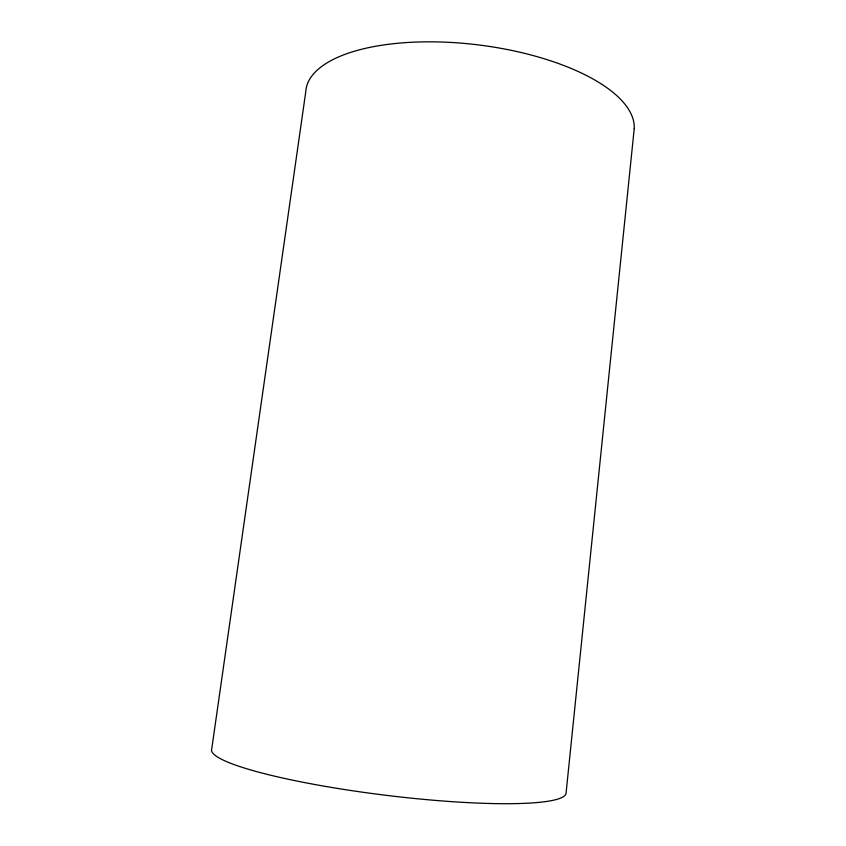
<?xml version="1.0" encoding="UTF-8"?>
<svg xmlns="http://www.w3.org/2000/svg" width="846" height="846" viewBox="0 0 846 846"><rect width="100%" height="100%" fill="white"/><g stroke="black" fill="none" stroke-linecap="round" stroke-linejoin="round"><path stroke-width="1.27" d="M634.214 128.708L566.027 793.516A178.622 24.09 7 0 1 380.88 794.658A178.622 24.09 7 0 1 211.786 748.647L305.723 92.119A165.319 65.914 7 0 1 473.39 44.32A165.319 65.914 7 0 1 634.214 128.708"/></g></svg>
